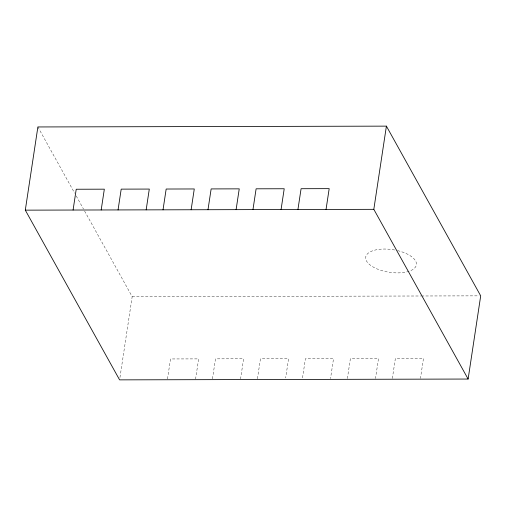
<?xml version="1.0" encoding="UTF-8"?>
<svg xmlns="http://www.w3.org/2000/svg" width="506" height="506" viewBox="0 0 506 506"><rect width="100%" height="100%" fill="white"/><g stroke="black" fill="none" stroke-linecap="round" stroke-linejoin="round"><path stroke-width="0.38" stroke-dasharray="2.53 1.9" d="M119.947 377.533L132.18 296.668L83.882 209.743M167.492 378.981L170.522 358.956L198.63 358.887L195.601 378.918M212.463 378.874L215.493 358.849L243.601 358.779L240.571 378.811M257.434 378.773L260.464 358.741L288.572 358.678L285.656 377.938M302.525 377.893L305.434 358.634L333.543 358.571L330.513 378.602M347.375 378.558L350.405 358.533L378.513 358.463L375.484 378.494M392.346 378.456L395.376 358.425L423.484 358.362L420.454 378.387M132.18 296.668L420.638 295.991M421.428 295.991L479.119 295.852M37.88 126.955L74.679 193.184M76.216 195.942L83.496 209.054M397.545 250.603A25.623 11.429 8.6 0 1 409.544 271.096A25.623 11.429 8.6 0 1 366.951 261.722A25.623 11.429 8.6 0 1 395.388 250.128"/><path stroke-width="0.76" d="M25.3 210.148L37.88 126.955L386.407 126.133L480.7 295.852L468.12 379.045L119.593 379.867L25.3 210.148L373.82 209.332L468.12 379.045M73.079 210.034L76.229 189.238L104.331 189.174L101.187 209.971M118.05 209.933L121.2 189.13L149.302 189.067L146.158 209.863M163.021 209.826L166.17 189.029L194.272 188.959L191.129 209.762M207.991 209.718L211.141 188.921L239.243 188.858L236.1 209.655M252.962 209.617L256.112 188.814L284.214 188.751L281.07 209.547M297.933 209.509L301.083 188.713L329.185 188.643L326.041 209.446M373.82 209.332L386.407 126.133"/></g></svg>
